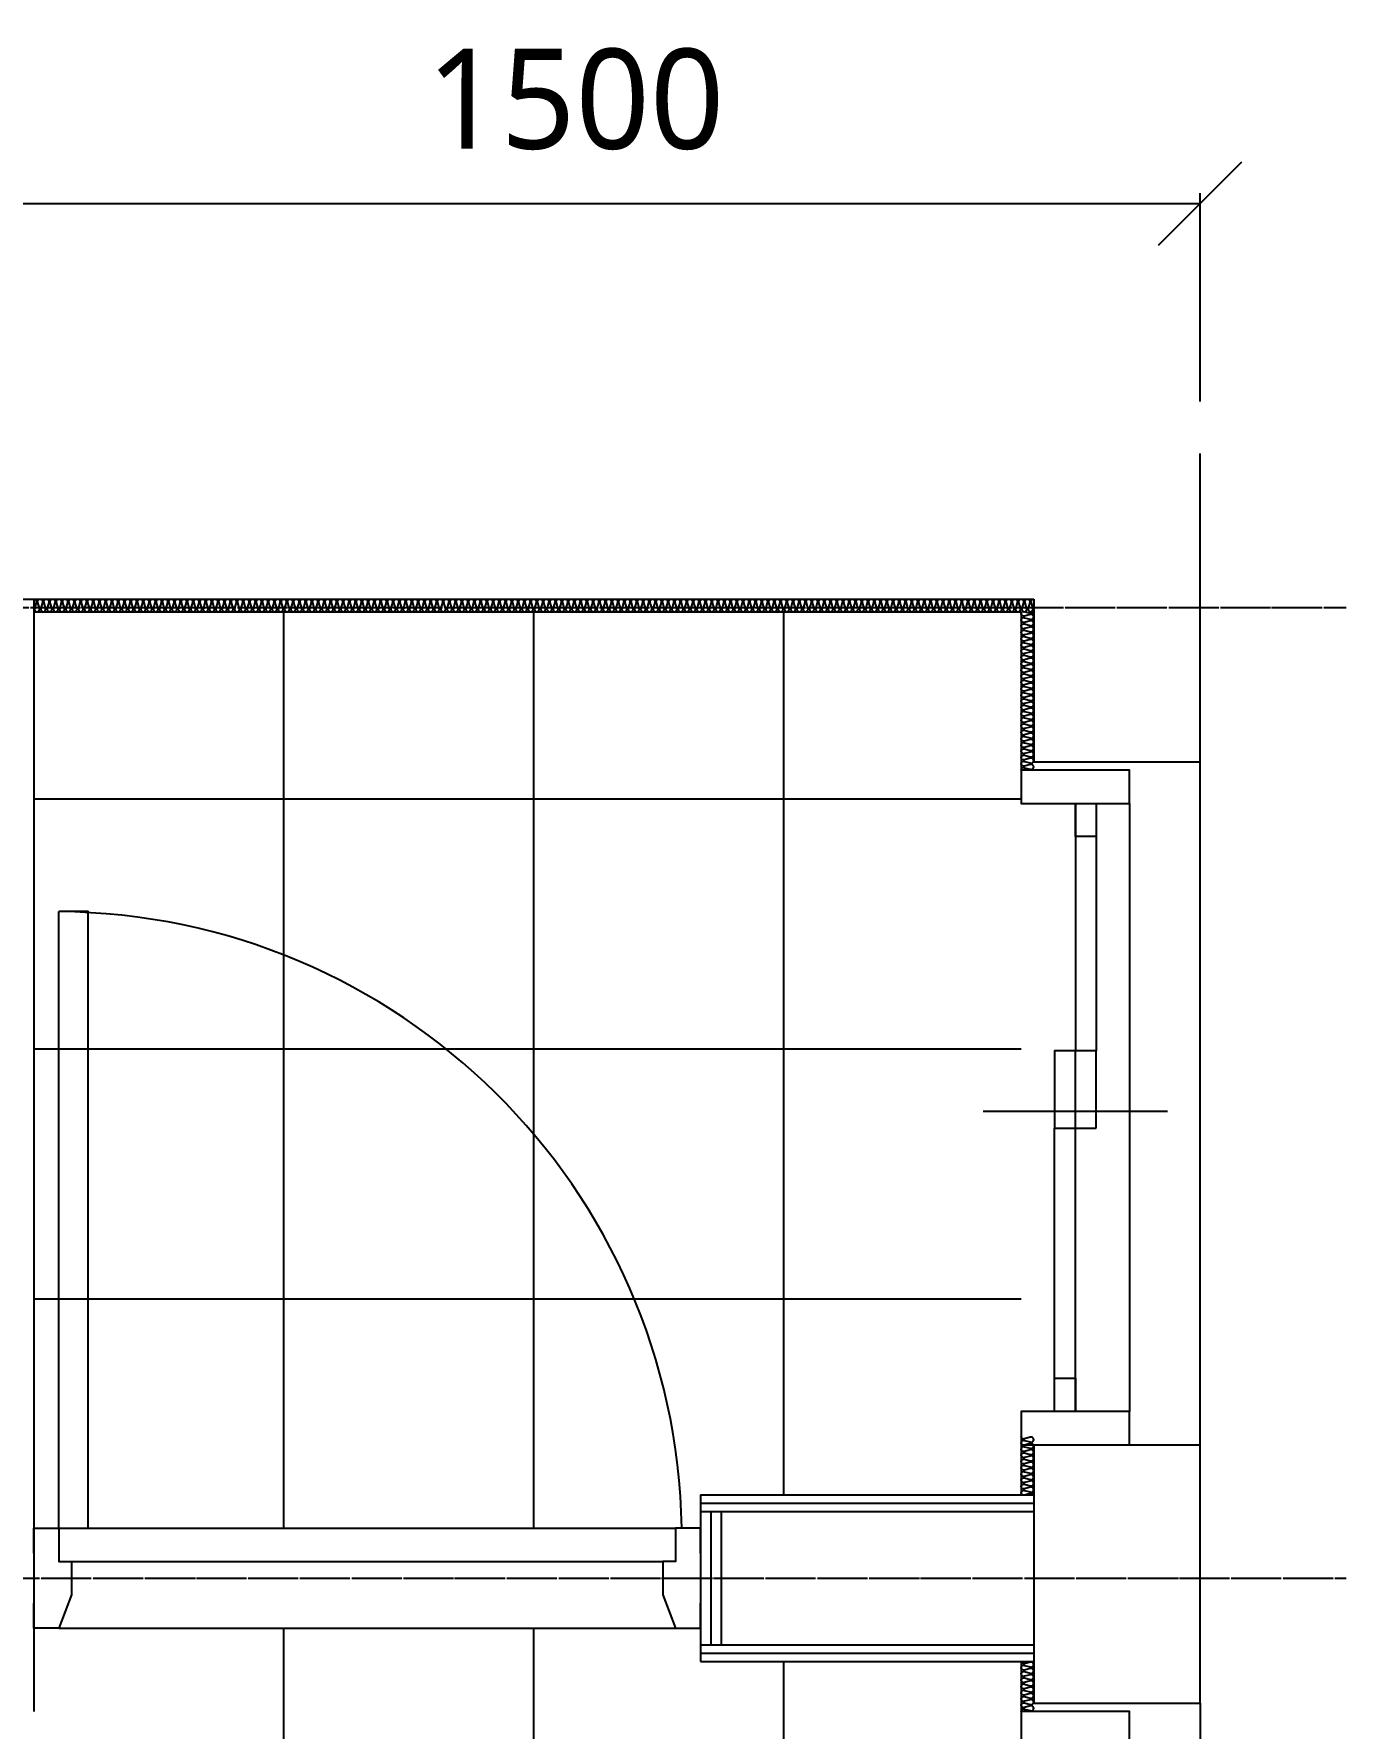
# Model space of a CAD drawing. Header units: millimetres. Extents: x -813 to 7727, y -580 to 5329.
# Drawn here: x 6152 to 7727, y 3295 to 5329 of the extents above; entities that cross this region are included whole.
import ezdxf

# ---------------------------------------------------------------- set-up
doc = ezdxf.new("R2010")
doc.units = ezdxf.units.MM
doc.linetypes.add('주동원본-1$0$CEN', pattern=[62, 60, -1, 0, -1])
for name, color, linetype in [('DIM', 1, 'Continuous'), ('주동원본-1$0$A_DOOR', 250, 'Continuous'), ('주동원본-1$0$A_DRY', 250, 'Continuous'), ('주동원본-1$0$A_ELE6', 6, 'Continuous'), ('주동원본-1$0$A_HAT_P', 179, 'Continuous'), ('주동원본-1$0$A_HRAL', 4, 'Continuous'), ('주동원본-1$0$A_INS', 8, 'Continuous'), ('주동원본-1$0$A_WIN', 4, 'Continuous'), ('주동원본-1$0$AS_CEN-1', 1, '주동원본-1$0$CEN'), ('주동원본-1$0$AS_CON', 170, 'Continuous')]:
    doc.layers.add(name, color=color, linetype=linetype)
doc.styles.add('치수문자01', font='malgun.ttf')
doc.dimstyles.new('치수문자', dxfattribs={"dimtxt": 120, "dimasz": 100, "dimexe": 12.5, "dimexo": 62.5, "dimgap": 62.5, "dimtad": 1, "dimtxsty": '치수문자01', "dimblk": 'OBLIQUE', "dimcen": 2.5, "dimclrt": 256, "dimadec": 0, "dimazin": 0, "dimtfac": 1, "dimtmove": 0, "dimatfit": 3, "dimfxl": 1, "dimlwd": -1, "dimlwe": -1, "dimarcsym": 1})

# ---------------------------------------------------------------- blocks, each defined once
blk = doc.blocks.new('주동원본-1$0$SD_800')
at = {"layer": '주동원본-1$0$A_DOOR', "linetype": 'Continuous'}
blk.add_line((30, 120), (30, 860), dxfattribs=at)
at = {"layer": '주동원본-1$0$A_DOOR', "color": 8}
for p, q in [((30, 120), (770, 120)), ((45, 80), (755, 80)), ((30, 0), (770, 0))]:
    blk.add_line(p, q, dxfattribs=at)
at = {"layer": '주동원본-1$0$A_DOOR', "linetype": 'Continuous'}
for points in [[(30, 120), (65, 120), (65, 860), (30, 860)], [(0, 90), (0, 120), (30, 120), (30, 80), (45, 80), (45, 40), (30, 0), (0, 0), (0, 30)], [(800, 90), (800, 120), (770, 120), (770, 80), (755, 80), (755, 40), (770, 0), (800, 0), (800, 30)]]:
    blk.add_lwpolyline(points, dxfattribs=at)
at = {"layer": '주동원본-1$0$A_DOOR', "color": 8}
blk.add_arc((24.5, 106.7), 753.3, 1.0384, 89.5816, dxfattribs=at)
blk = doc.blocks.new('_Oblique')
at = {"color": 0, "linetype": 'ByBlock', "lineweight": -2}
blk.add_line((-0.5, -0.5), (0.5, 0.5), dxfattribs=at)
blk = doc.blocks.new('*D13')
at = {"layer": 'Defpoints', "color": 0, "transparency": 16777216}
for p in [(7552, 5125), (6052, 4825), (7552, 4825)]:
    blk.add_point(p, dxfattribs=at)
at = {"layer": 'DIM', "color": 0, "transparency": 16777216}
for p, q in [((6052, 4887.5), (6052, 5137.5)), ((6052, 5125), (7552, 5125)), ((7552, 4887.5), (7552, 5137.5))]:
    blk.add_line(p, q, dxfattribs=at)
at = {"layer": 'DIM', "color": 0, "transparency": 16777216, "xscale": 100, "yscale": 100, "zscale": 100, "rotation": 180}
blk.add_blockref('_Oblique', (6052, 5125), dxfattribs=at)
at = {"layer": 'DIM', "color": 0, "transparency": 16777216, "xscale": 100, "yscale": 100, "zscale": 100}
blk.add_blockref('_Oblique', (7552, 5125), dxfattribs=at)
at = {"layer": 'DIM', "transparency": 16777216, "insert": (6802, 5249.8), "char_height": 120, "attachment_point": 5, "style": '치수문자01'}
blk.add_mtext('1500', dxfattribs=at)

msp = doc.modelspace()

# ---------------------------------------------------------------- linework, layer by layer
at = {"layer": '주동원본-1$0$A_DRY', "color": 7}
for p, q in [((6151.995, 4650.001), (6151.995, 3315.001)), ((6951.995, 3575.001), (7351.995, 3575.001)), ((6951.995, 3575.001), (6951.995, 3375.001)), ((6951.995, 3565.001), (7351.995, 3565.001)), ((6951.995, 3555.001), (7351.995, 3555.001)), ((6964.495, 3555.001), (6964.495, 3395.001)), ((6976.995, 3555.001), (6976.995, 3395.001)), ((6951.995, 3395.001), (7351.995, 3395.001)), ((6951.995, 3385.001), (7351.995, 3385.001)), ((6951.995, 3375.001), (7351.995, 3375.001))]:
    msp.add_line(p, q, dxfattribs=at)
at = {"layer": '주동원본-1$0$A_ELE6', "color": 7}
for p, q in [((7551.995, 4455.001), (7551.995, 4825.001)), ((7551.995, 3635.001), (7551.995, 4455.001)), ((7551.995, 3325.001), (7551.995, 1205.001))]:
    msp.add_line(p, q, dxfattribs=at)
at = {"layer": '주동원본-1$0$A_HAT_P', "color": 7, "linetype": 'Continuous', "ltscale": 0.5}
for p, q in [((6451.995, 3535.001), (6451.995, 4635.001)), ((6751.995, 3535.001), (6751.995, 4635.001)), ((7051.995, 3575.001), (7051.995, 4635.001)), ((7336.995, 4410.001), (6151.995, 4410.001)), ((7336.995, 4110.001), (6151.995, 4110.001)), ((7336.995, 3810.001), (6151.995, 3810.001)), ((6451.995, 1125.001), (6451.995, 3415.001)), ((6751.995, 1125.001), (6751.995, 3415.001)), ((7051.995, 1125.001), (7051.995, 3375.001))]:
    msp.add_line(p, q, dxfattribs=at)
at = {"layer": '주동원본-1$0$A_INS', "color": 7}
for p, q in [((6151.995, 4635.001), (7336.995, 4635.001)), ((7336.995, 4635.001), (7336.995, 4445.001)), ((7336.995, 3645.001), (7336.995, 3575.001)), ((7336.995, 3375.001), (7336.995, 3315.001))]:
    msp.add_line(p, q, dxfattribs=at)
at = {"layer": '주동원본-1$0$A_INS', "color": 7, "ltscale": 0.7}
for points in [[(6151.995, 4650.001, -0.52485566), (6154.8, 4645.936), (6152.94, 4639.066, 1.44919786), (6158.55, 4639.066), (6156.69, 4645.936, -0.52485566), (6159.495, 4650.001, -0.52485566), (6162.3, 4645.936), (6160.44, 4639.066, 1.44919786), (6166.05, 4639.066), (6164.19, 4645.936, -0.52485566), (6166.995, 4650.001, -0.52485566), (6169.8, 4645.936), (6167.94, 4639.066, 1.44919786), (6173.55, 4639.066), (6171.69, 4645.936, -0.52485566), (6174.495, 4650.001, -0.52485566), (6177.3, 4645.936), (6175.44, 4639.066, 1.44919786), (6181.05, 4639.066), (6179.19, 4645.936, -0.52485566), (6181.995, 4650.001, -0.52485566), (6184.8, 4645.936), (6182.94, 4639.066, 1.44919786), (6188.55, 4639.066), (6186.69, 4645.936, -0.52485566), (6189.495, 4650.001, -0.52485566), (6192.3, 4645.936), (6190.44, 4639.066, 1.44919786), (6196.05, 4639.066), (6194.19, 4645.936, -0.52485566), (6196.995, 4650.001, -0.52485566), (6199.8, 4645.936), (6197.94, 4639.066, 1.44919786), (6203.55, 4639.066), (6201.69, 4645.936, -0.52485566), (6204.495, 4650.001, -0.52485566), (6207.3, 4645.936), (6205.44, 4639.066, 1.44919786), (6211.05, 4639.066), (6209.19, 4645.936, -0.52485566), (6211.995, 4650.001, -0.52485566), (6214.8, 4645.936), (6212.94, 4639.066, 1.44919786), (6218.55, 4639.066), (6216.69, 4645.936, -0.52485566), (6219.495, 4650.001, -0.52485566), (6222.3, 4645.936), (6220.44, 4639.066, 1.44919786), (6226.05, 4639.066), (6224.19, 4645.936, -0.52485566), (6226.995, 4650.001, -0.52485566), (6229.8, 4645.936), (6227.94, 4639.066, 1.44919786), (6233.55, 4639.066), (6231.69, 4645.936, -0.52485566), (6234.495, 4650.001, -0.52485566), (6237.3, 4645.936), (6235.44, 4639.066, 1.44919786), (6241.05, 4639.066), (6239.19, 4645.936, -0.52485566), (6241.995, 4650.001, -0.52485566), (6244.8, 4645.936), (6242.94, 4639.066, 1.44919786), (6248.55, 4639.066), (6246.69, 4645.936, -0.52485566), (6249.495, 4650.001, -0.52485566), (6252.3, 4645.936), (6250.44, 4639.066, 1.44919786), (6256.05, 4639.066), (6254.19, 4645.936, -0.52485566), (6256.995, 4650.001, -0.52485566), (6259.8, 4645.936), (6257.94, 4639.066, 1.44919786), (6263.55, 4639.066), (6261.69, 4645.936, -0.52485566), (6264.495, 4650.001, -0.52485566), (6267.3, 4645.936), (6265.44, 4639.066, 1.44919786), (6271.05, 4639.066), (6269.19, 4645.936, -0.52485566), (6271.995, 4650.001, -0.52485566), (6274.8, 4645.936), (6272.94, 4639.066, 1.44919786), (6278.55, 4639.066), (6276.69, 4645.936, -0.52485566), (6279.495, 4650.001, -0.52485566), (6282.3, 4645.936), (6280.44, 4639.066, 1.44919786), (6286.05, 4639.066), (6284.19, 4645.936, -0.52485566), (6286.995, 4650.001, -0.52485566), (6289.8, 4645.936), (6287.94, 4639.066, 1.44919786), (6293.55, 4639.066), (6291.69, 4645.936, -0.52485566), (6294.495, 4650.001, -0.52485566), (6297.3, 4645.936), (6295.44, 4639.066, 1.44919786), (6301.05, 4639.066), (6299.19, 4645.936, -0.52485566), (6301.995, 4650.001, -0.52485566), (6304.8, 4645.936), (6302.94, 4639.066, 1.44919786), (6308.55, 4639.066), (6306.69, 4645.936, -0.52485566), (6309.495, 4650.001, -0.52485566), (6312.3, 4645.936), (6310.44, 4639.066, 1.44919786), (6316.05, 4639.066), (6314.19, 4645.936, -0.52485566), (6316.995, 4650.001, -0.52485566), (6319.8, 4645.936), (6317.94, 4639.066, 1.44919786), (6323.55, 4639.066), (6321.69, 4645.936, -0.52485566), (6324.495, 4650.001, -0.52485566), (6327.3, 4645.936), (6325.44, 4639.066, 1.44919786), (6331.05, 4639.066), (6329.19, 4645.936, -0.52485566), (6331.995, 4650.001, -0.52485566), (6334.8, 4645.936), (6332.94, 4639.066, 1.44919786), (6338.55, 4639.066), (6336.69, 4645.936, -0.52485566), (6339.495, 4650.001, -0.52485566), (6342.3, 4645.936), (6340.44, 4639.066, 1.44919786), (6346.05, 4639.066), (6344.19, 4645.936, -0.52485566), (6346.995, 4650.001, -0.52485566), (6349.8, 4645.936), (6347.94, 4639.066, 1.44919786), (6353.55, 4639.066), (6351.69, 4645.936, -0.52485566), (6354.495, 4650.001, -0.52485566), (6357.3, 4645.936), (6355.44, 4639.066, 1.44919786), (6361.05, 4639.066), (6359.19, 4645.936, -0.52485566), (6361.995, 4650.001, -0.52485566), (6364.8, 4645.936), (6362.94, 4639.066, 1.44919786), (6368.55, 4639.066), (6366.69, 4645.936, -0.52485566), (6369.495, 4650.001, -0.52485566), (6372.3, 4645.936), (6370.44, 4639.066, 1.44919786), (6376.05, 4639.066), (6374.19, 4645.936, -0.52485566), (6376.995, 4650.001, -0.52485566), (6379.8, 4645.936), (6377.94, 4639.066, 1.44919786), (6383.55, 4639.066), (6381.69, 4645.936, -0.52485566), (6384.495, 4650.001, -0.52485566), (6387.3, 4645.936), (6385.44, 4639.066, 1.44919786), (6391.05, 4639.066), (6389.19, 4645.936, -0.52485566), (6391.995, 4650.001, -0.52485566), (6394.8, 4645.936), (6392.94, 4639.066, 1.44919786), (6398.55, 4639.066), (6396.69, 4645.936, -0.52485566), (6399.495, 4650.001, -0.52485566), (6402.3, 4645.936), (6400.44, 4639.066, 1.44919786), (6406.05, 4639.066), (6404.19, 4645.936, -0.52485566), (6406.995, 4650.001, -0.52485566), (6409.8, 4645.936), (6407.94, 4639.066, 1.44919786), (6413.55, 4639.066), (6411.69, 4645.936, -0.52485566), (6414.495, 4650.001, -0.52485566), (6417.3, 4645.936), (6415.44, 4639.066, 1.44919786), (6421.05, 4639.066), (6419.19, 4645.936, -0.52485566), (6421.995, 4650.001, -0.52485566), (6424.8, 4645.936), (6422.94, 4639.066, 1.44919786), (6428.55, 4639.066), (6426.69, 4645.936, -0.52485566), (6429.495, 4650.001, -0.52485566), (6432.3, 4645.936), (6430.44, 4639.066, 1.44919786), (6436.05, 4639.066), (6434.19, 4645.936, -0.52485566), (6436.995, 4650.001, -0.52485566), (6439.8, 4645.936), (6437.94, 4639.066, 1.44919786), (6443.55, 4639.066), (6441.69, 4645.936, -0.52485566), (6444.495, 4650.001, -0.52485566), (6447.3, 4645.936), (6445.44, 4639.066, 1.44919786), (6451.05, 4639.066), (6449.19, 4645.936, -0.52485566), (6451.995, 4650.001, -0.52485566), (6454.8, 4645.936), (6452.94, 4639.066, 1.44919786), (6458.55, 4639.066), (6456.69, 4645.936, -0.52485566), (6459.495, 4650.001, -0.52485566), (6462.3, 4645.936), (6460.44, 4639.066, 1.44919786), (6466.05, 4639.066), (6464.19, 4645.936, -0.52485566), (6466.995, 4650.001, -0.52485566), (6469.8, 4645.936), (6467.94, 4639.066, 1.44919786), (6473.55, 4639.066), (6471.69, 4645.936, -0.52485566), (6474.495, 4650.001, -0.52485566), (6477.3, 4645.936), (6475.44, 4639.066, 1.44919786), (6481.05, 4639.066), (6479.19, 4645.936, -0.52485566), (6481.995, 4650.001, -0.52485566), (6484.8, 4645.936), (6482.94, 4639.066, 1.44919786), (6488.55, 4639.066), (6486.69, 4645.936, -0.52485566), (6489.495, 4650.001, -0.52485566), (6492.3, 4645.936), (6490.44, 4639.066, 1.44919786), (6496.05, 4639.066), (6494.19, 4645.936, -0.52485566), (6496.995, 4650.001, -0.52485566), (6499.8, 4645.936), (6497.94, 4639.066, 1.44919786), (6503.55, 4639.066), (6501.69, 4645.936, -0.52485566), (6504.495, 4650.001, -0.52485566), (6507.3, 4645.936), (6505.44, 4639.066, 1.44919786), (6511.05, 4639.066), (6509.19, 4645.936, -0.52485566), (6511.995, 4650.001, -0.52485566), (6514.8, 4645.936), (6512.94, 4639.066, 1.44919786), (6518.55, 4639.066), (6516.69, 4645.936, -0.52485566), (6519.495, 4650.001, -0.52485566), (6522.3, 4645.936), (6520.44, 4639.066, 1.44919786), (6526.05, 4639.066), (6524.19, 4645.936, -0.52485566), (6526.995, 4650.001, -0.52485566), (6529.8, 4645.936), (6527.94, 4639.066, 1.44919786), (6533.55, 4639.066), (6531.69, 4645.936, -0.52485566), (6534.495, 4650.001, -0.52485566), (6537.3, 4645.936), (6535.44, 4639.066, 1.44919786), (6541.05, 4639.066), (6539.19, 4645.936, -0.52485566), (6541.995, 4650.001, -0.52485566), (6544.8, 4645.936), (6542.94, 4639.066, 1.44919786), (6548.55, 4639.066), (6546.69, 4645.936, -0.52485566), (6549.495, 4650.001, -0.52485566), (6552.3, 4645.936), (6550.44, 4639.066, 1.44919786), (6556.05, 4639.066), (6554.19, 4645.936, -0.52485566), (6556.995, 4650.001, -0.52485566), (6559.8, 4645.936), (6557.94, 4639.066, 1.44919786), (6563.55, 4639.066), (6561.69, 4645.936, -0.52485566), (6564.495, 4650.001, -0.52485566), (6567.3, 4645.936), (6565.44, 4639.066, 1.44919786), (6571.05, 4639.066), (6569.19, 4645.936, -0.52485566), (6571.995, 4650.001, -0.52485566), (6574.8, 4645.936), (6572.94, 4639.066, 1.44919786), (6578.55, 4639.066), (6576.69, 4645.936, -0.52485566), (6579.495, 4650.001, -0.52485566), (6582.3, 4645.936), (6580.44, 4639.066, 1.44919786), (6586.05, 4639.066), (6584.19, 4645.936, -0.52485566), (6586.995, 4650.001, -0.52485566), (6589.8, 4645.936), (6587.94, 4639.066, 1.44919786), (6593.55, 4639.066), (6591.69, 4645.936, -0.52485566), (6594.495, 4650.001, -0.52485566), (6597.3, 4645.936), (6595.44, 4639.066, 1.44919786), (6601.05, 4639.066), (6599.19, 4645.936, -0.52485566), (6601.995, 4650.001, -0.52485566), (6604.8, 4645.936), (6602.94, 4639.066, 1.44919786), (6608.55, 4639.066), (6606.69, 4645.936, -0.52485566), (6609.495, 4650.001, -0.52485566), (6612.3, 4645.936), (6610.44, 4639.066, 1.44919786), (6616.05, 4639.066), (6614.19, 4645.936, -0.52485566), (6616.995, 4650.001, -0.52485566), (6619.8, 4645.936), (6617.94, 4639.066, 1.44919786), (6623.55, 4639.066), (6621.69, 4645.936, -0.52485566), (6624.495, 4650.001, -0.52485566), (6627.3, 4645.936), (6625.44, 4639.066, 1.44919786), (6631.05, 4639.066), (6629.19, 4645.936, -0.52485566), (6631.995, 4650.001, -0.52485566), (6634.8, 4645.936), (6632.94, 4639.066, 1.44919786), (6638.55, 4639.066), (6636.69, 4645.936, -0.52485566), (6639.495, 4650.001, -0.52485566), (6642.3, 4645.936), (6640.44, 4639.066, 1.44919786), (6646.05, 4639.066), (6644.19, 4645.936, -0.52485566), (6646.995, 4650.001, -0.52485566), (6649.8, 4645.936), (6647.94, 4639.066, 1.44919786), (6653.55, 4639.066), (6651.69, 4645.936, -0.52485566), (6654.495, 4650.001, -0.52485566), (6657.3, 4645.936), (6655.44, 4639.066, 1.44919786), (6661.05, 4639.066), (6659.19, 4645.936, -0.52485566), (6661.995, 4650.001, -0.52485566), (6664.8, 4645.936), (6662.94, 4639.066, 1.44919786), (6668.55, 4639.066), (6666.69, 4645.936, -0.52485566), (6669.495, 4650.001, -0.52485566), (6672.3, 4645.936), (6670.44, 4639.066, 1.44919786), (6676.05, 4639.066), (6674.19, 4645.936, -0.52485566), (6676.995, 4650.001, -0.52485566), (6679.8, 4645.936), (6677.94, 4639.066, 1.44919786), (6683.55, 4639.066), (6681.69, 4645.936, -0.52485566), (6684.495, 4650.001, -0.52485566), (6687.3, 4645.936), (6685.44, 4639.066, 1.44919786), (6691.05, 4639.066), (6689.19, 4645.936, -0.52485566), (6691.995, 4650.001, -0.52485566), (6694.8, 4645.936), (6692.94, 4639.066, 1.44919786), (6698.55, 4639.066), (6696.69, 4645.936, -0.52485566), (6699.495, 4650.001, -0.52485566), (6702.3, 4645.936), (6700.44, 4639.066, 1.44919786), (6706.05, 4639.066), (6704.19, 4645.936, -0.52485566), (6706.995, 4650.001, -0.52485566), (6709.8, 4645.936), (6707.94, 4639.066, 1.44919786), (6713.55, 4639.066), (6711.69, 4645.936, -0.52485566), (6714.495, 4650.001, -0.52485566), (6717.3, 4645.936), (6715.44, 4639.066, 1.44919786), (6721.05, 4639.066), (6719.19, 4645.936, -0.52485566), (6721.995, 4650.001, -0.52485566), (6724.8, 4645.936), (6722.94, 4639.066, 1.44919786), (6728.55, 4639.066), (6726.69, 4645.936, -0.52485566), (6729.495, 4650.001, -0.52485566), (6732.3, 4645.936), (6730.44, 4639.066, 1.44919786), (6736.05, 4639.066), (6734.19, 4645.936, -0.52485566), (6736.995, 4650.001, -0.52485566), (6739.8, 4645.936), (6737.94, 4639.066, 1.44919786), (6743.55, 4639.066), (6741.69, 4645.936, -0.52485566), (6744.495, 4650.001, -0.52485566), (6747.3, 4645.936), (6745.44, 4639.066, 1.44919786), (6751.05, 4639.066), (6749.19, 4645.936, -0.52485566), (6751.995, 4650.001, -0.52485566), (6754.8, 4645.936), (6752.94, 4639.066, 1.44919786), (6758.55, 4639.066), (6756.69, 4645.936, -0.52485566), (6759.495, 4650.001, -0.52485566), (6762.3, 4645.936), (6760.44, 4639.066, 1.44919786), (6766.05, 4639.066), (6764.19, 4645.936, -0.52485566), (6766.995, 4650.001, -0.52485566), (6769.8, 4645.936), (6767.94, 4639.066, 1.44919786), (6773.55, 4639.066), (6771.69, 4645.936, -0.52485566), (6774.495, 4650.001, -0.52485566), (6777.3, 4645.936), (6775.44, 4639.066, 1.44919786), (6781.05, 4639.066), (6779.19, 4645.936, -0.52485566), (6781.995, 4650.001, -0.52485566), (6784.8, 4645.936), (6782.94, 4639.066, 1.44919786), (6788.55, 4639.066), (6786.69, 4645.936, -0.52485566), (6789.495, 4650.001, -0.52485566), (6792.3, 4645.936), (6790.44, 4639.066, 1.44919786), (6796.05, 4639.066), (6794.19, 4645.936, -0.52485566), (6796.995, 4650.001, -0.52485566), (6799.8, 4645.936), (6797.94, 4639.066, 1.44919786), (6803.55, 4639.066), (6801.69, 4645.936, -0.52485566), (6804.495, 4650.001, -0.52485566), (6807.3, 4645.936), (6805.44, 4639.066, 1.44919786), (6811.05, 4639.066), (6809.19, 4645.936, -0.52485566), (6811.995, 4650.001, -0.52485566), (6814.8, 4645.936), (6812.94, 4639.066, 1.44919786), (6818.55, 4639.066), (6816.69, 4645.936, -0.52485566), (6819.495, 4650.001, -0.52485566), (6822.3, 4645.936), (6820.44, 4639.066, 1.44919786), (6826.05, 4639.066), (6824.19, 4645.936, -0.52485566), (6826.995, 4650.001, -0.52485566), (6829.8, 4645.936), (6827.94, 4639.066, 1.44919786), (6833.55, 4639.066), (6831.69, 4645.936, -0.52485566), (6834.495, 4650.001, -0.52485566), (6837.3, 4645.936), (6835.44, 4639.066, 1.44919786), (6841.05, 4639.066), (6839.19, 4645.936, -0.52485566), (6841.995, 4650.001, -0.52485566), (6844.8, 4645.936), (6842.94, 4639.066, 1.44919786), (6848.55, 4639.066), (6846.69, 4645.936, -0.52485566), (6849.495, 4650.001, -0.52485566), (6852.3, 4645.936), (6850.44, 4639.066, 1.44919786), (6856.05, 4639.066), (6854.19, 4645.936, -0.52485566), (6856.995, 4650.001, -0.52485566), (6859.8, 4645.936), (6857.94, 4639.066, 1.44919786), (6863.55, 4639.066), (6861.69, 4645.936, -0.52485566), (6864.495, 4650.001, -0.52485566), (6867.3, 4645.936), (6865.44, 4639.066, 1.44919786), (6871.05, 4639.066), (6869.19, 4645.936, -0.52485566), (6871.995, 4650.001, -0.52485566), (6874.8, 4645.936), (6872.94, 4639.066, 1.44919786), (6878.55, 4639.066), (6876.69, 4645.936, -0.52485566), (6879.495, 4650.001, -0.52485566), (6882.3, 4645.936), (6880.44, 4639.066, 1.44919786), (6886.05, 4639.066), (6884.19, 4645.936, -0.52485566), (6886.995, 4650.001, -0.52485566), (6889.8, 4645.936), (6887.94, 4639.066, 1.44919786), (6893.55, 4639.066), (6891.69, 4645.936, -0.52485566), (6894.495, 4650.001, -0.52485566), (6897.3, 4645.936), (6895.44, 4639.066, 1.44919786), (6901.05, 4639.066), (6899.19, 4645.936, -0.52485566), (6901.995, 4650.001, -0.52485566), (6904.8, 4645.936), (6902.94, 4639.066, 1.44919786), (6908.55, 4639.066), (6906.69, 4645.936, -0.52485566), (6909.495, 4650.001, -0.52485566), (6912.3, 4645.936), (6910.44, 4639.066, 1.44919786), (6916.05, 4639.066), (6914.19, 4645.936, -0.52485566), (6916.995, 4650.001, -0.52485566), (6919.8, 4645.936), (6917.94, 4639.066, 1.44919786), (6923.55, 4639.066), (6921.69, 4645.936, -0.52485566), (6924.495, 4650.001, -0.52485566), (6927.3, 4645.936), (6925.44, 4639.066, 1.44919786), (6931.05, 4639.066), (6929.19, 4645.936, -0.52485566), (6931.995, 4650.001, -0.52485566), (6934.8, 4645.936), (6932.94, 4639.066, 1.44919786), (6938.55, 4639.066), (6936.69, 4645.936, -0.52485566), (6939.495, 4650.001, -0.52485566), (6942.3, 4645.936), (6940.44, 4639.066, 1.44919786), (6946.05, 4639.066), (6944.19, 4645.936, -0.52485566), (6946.995, 4650.001, -0.52485566), (6949.8, 4645.936), (6947.94, 4639.066, 1.44919786), (6953.55, 4639.066), (6951.69, 4645.936, -0.52485566), (6954.495, 4650.001, -0.52485566), (6957.3, 4645.936), (6955.44, 4639.066, 1.44919786), (6961.05, 4639.066), (6959.19, 4645.936, -0.52485566), (6961.995, 4650.001, -0.52485566), (6964.8, 4645.936), (6962.94, 4639.066, 1.44919786), (6968.55, 4639.066), (6966.69, 4645.936, -0.52485566), (6969.495, 4650.001, -0.52485566), (6972.3, 4645.936), (6970.44, 4639.066, 1.44919786), (6976.05, 4639.066), (6974.19, 4645.936, -0.52485566), (6976.995, 4650.001, -0.52485566), (6979.8, 4645.936), (6977.94, 4639.066, 1.44919786), (6983.55, 4639.066), (6981.69, 4645.936, -0.52485566), (6984.495, 4650.001, -0.52485566), (6987.3, 4645.936), (6985.44, 4639.066, 1.44919786), (6991.05, 4639.066), (6989.19, 4645.936, -0.52485566), (6991.995, 4650.001, -0.52485566), (6994.8, 4645.936), (6992.94, 4639.066, 1.44919786), (6998.55, 4639.066), (6996.69, 4645.936, -0.52485566), (6999.495, 4650.001, -0.52485566), (7002.3, 4645.936), (7000.44, 4639.066, 1.44919786), (7006.05, 4639.066), (7004.19, 4645.936, -0.52485566), (7006.995, 4650.001, -0.52485566), (7009.8, 4645.936), (7007.94, 4639.066, 1.44919786), (7013.55, 4639.066), (7011.69, 4645.936, -0.52485566), (7014.495, 4650.001, -0.52485566), (7017.3, 4645.936), (7015.44, 4639.066, 1.44919786), (7021.05, 4639.066), (7019.19, 4645.936, -0.52485566), (7021.995, 4650.001, -0.52485566), (7024.8, 4645.936), (7022.94, 4639.066, 1.44919786), (7028.55, 4639.066), (7026.69, 4645.936, -0.52485566), (7029.495, 4650.001, -0.52485566), (7032.3, 4645.936), (7030.44, 4639.066, 1.44919786), (7036.05, 4639.066), (7034.19, 4645.936, -0.52485566), (7036.995, 4650.001, -0.52485566), (7039.8, 4645.936), (7037.94, 4639.066, 1.44919786), (7043.55, 4639.066), (7041.69, 4645.936, -0.52485566), (7044.495, 4650.001, -0.52485566), (7047.3, 4645.936), (7045.44, 4639.066, 1.44919786), (7051.05, 4639.066), (7049.19, 4645.936, -0.52485566), (7051.995, 4650.001, -0.52485566), (7054.8, 4645.936), (7052.94, 4639.066, 1.44919786), (7058.55, 4639.066), (7056.69, 4645.936, -0.52485566), (7059.495, 4650.001, -0.52485566), (7062.3, 4645.936), (7060.44, 4639.066, 1.44919786), (7066.05, 4639.066), (7064.19, 4645.936, -0.52485566), (7066.995, 4650.001, -0.52485566), (7069.8, 4645.936), (7067.94, 4639.066, 1.44919786), (7073.55, 4639.066), (7071.69, 4645.936, -0.52485566), (7074.495, 4650.001, -0.52485566), (7077.3, 4645.936), (7075.44, 4639.066, 1.44919786), (7081.05, 4639.066), (7079.19, 4645.936, -0.52485566), (7081.995, 4650.001, -0.52485566), (7084.8, 4645.936), (7082.94, 4639.066, 1.44919786), (7088.55, 4639.066), (7086.69, 4645.936, -0.52485566), (7089.495, 4650.001, -0.52485566), (7092.3, 4645.936), (7090.44, 4639.066, 1.44919786), (7096.05, 4639.066), (7094.19, 4645.936, -0.52485566), (7096.995, 4650.001, -0.52485566), (7099.8, 4645.936), (7097.94, 4639.066, 1.44919786), (7103.55, 4639.066), (7101.69, 4645.936, -0.52485566), (7104.495, 4650.001, -0.52485566), (7107.3, 4645.936), (7105.44, 4639.066, 1.44919786), (7111.05, 4639.066), (7109.19, 4645.936, -0.52485566), (7111.995, 4650.001, -0.52485566), (7114.8, 4645.936), (7112.94, 4639.066, 1.44919786), (7118.55, 4639.066), (7116.69, 4645.936, -0.52485566), (7119.495, 4650.001, -0.52485566), (7122.3, 4645.936), (7120.44, 4639.066, 1.44919786), (7126.05, 4639.066), (7124.19, 4645.936, -0.52485566), (7126.995, 4650.001, -0.52485566), (7129.8, 4645.936), (7127.94, 4639.066, 1.44919786), (7133.55, 4639.066), (7131.69, 4645.936, -0.52485566), (7134.495, 4650.001, -0.52485566), (7137.3, 4645.936), (7135.44, 4639.066, 1.44919786), (7141.05, 4639.066), (7139.19, 4645.936, -0.52485566), (7141.995, 4650.001, -0.52485566), (7144.8, 4645.936), (7142.94, 4639.066, 1.44919786), (7148.55, 4639.066), (7146.69, 4645.936, -0.52485566), (7149.495, 4650.001, -0.52485566), (7152.3, 4645.936), (7150.44, 4639.066, 1.44919786), (7156.05, 4639.066), (7154.19, 4645.936, -0.52485566), (7156.995, 4650.001, -0.52485566), (7159.8, 4645.936), (7157.94, 4639.066, 1.44919786), (7163.55, 4639.066), (7161.69, 4645.936, -0.52485566), (7164.495, 4650.001, -0.52485566), (7167.3, 4645.936), (7165.44, 4639.066, 1.44919786), (7171.05, 4639.066), (7169.19, 4645.936, -0.52485566), (7171.995, 4650.001, -0.52485566), (7174.8, 4645.936), (7172.94, 4639.066, 1.44919786), (7178.55, 4639.066), (7176.69, 4645.936, -0.52485566), (7179.495, 4650.001, -0.52485566), (7182.3, 4645.936), (7180.44, 4639.066, 1.44919786), (7186.05, 4639.066), (7184.19, 4645.936, -0.52485566), (7186.995, 4650.001, -0.52485566), (7189.8, 4645.936), (7187.94, 4639.066, 1.44919786), (7193.55, 4639.066), (7191.69, 4645.936, -0.52485566), (7194.495, 4650.001, -0.52485566), (7197.3, 4645.936), (7195.44, 4639.066, 1.44919786), (7201.05, 4639.066), (7199.19, 4645.936, -0.52485566), (7201.995, 4650.001, -0.52485566), (7204.8, 4645.936), (7202.94, 4639.066, 1.44919786), (7208.55, 4639.066), (7206.69, 4645.936, -0.52485566), (7209.495, 4650.001, -0.52485566), (7212.3, 4645.936), (7210.44, 4639.066, 1.44919786), (7216.05, 4639.066), (7214.19, 4645.936, -0.52485566), (7216.995, 4650.001, -0.52485566), (7219.8, 4645.936), (7217.94, 4639.066, 1.44919786), (7223.55, 4639.066), (7221.69, 4645.936, -0.52485566), (7224.495, 4650.001, -0.52485566), (7227.3, 4645.936), (7225.44, 4639.066, 1.44919786), (7231.05, 4639.066), (7229.19, 4645.936, -0.52485566), (7231.995, 4650.001, -0.52485566), (7234.8, 4645.936), (7232.94, 4639.066, 1.44919786), (7238.55, 4639.066), (7236.69, 4645.936, -0.52485566), (7239.495, 4650.001, -0.52485566), (7242.3, 4645.936), (7240.44, 4639.066, 1.44919786), (7246.05, 4639.066), (7244.19, 4645.936, -0.52485566), (7246.995, 4650.001, -0.52485566), (7249.8, 4645.936), (7247.94, 4639.066, 1.44919786), (7253.55, 4639.066), (7251.69, 4645.936, -0.52485566), (7254.495, 4650.001, -0.52485566), (7257.3, 4645.936), (7255.44, 4639.066, 1.44919786), (7261.05, 4639.066), (7259.19, 4645.936, -0.52485566), (7261.995, 4650.001, -0.52485566), (7264.8, 4645.936), (7262.94, 4639.066, 1.44919786), (7268.55, 4639.066), (7266.69, 4645.936, -0.52485566), (7269.495, 4650.001, -0.52485566), (7272.3, 4645.936), (7270.44, 4639.066, 1.44919786), (7276.05, 4639.066), (7274.19, 4645.936, -0.52485566), (7276.995, 4650.001, -0.52485566), (7279.8, 4645.936), (7277.94, 4639.066, 1.44919786), (7283.55, 4639.066), (7281.69, 4645.936, -0.52485566), (7284.495, 4650.001, -0.52485566), (7287.3, 4645.936), (7285.44, 4639.066, 1.44919786), (7291.05, 4639.066), (7289.19, 4645.936, -0.52485566), (7291.995, 4650.001, -0.52485566), (7294.8, 4645.936), (7292.94, 4639.066, 1.44919786), (7298.55, 4639.066), (7296.69, 4645.936, -0.52485566), (7299.495, 4650.001, -0.52485566), (7302.3, 4645.936), (7300.44, 4639.066, 1.44919786), (7306.05, 4639.066), (7304.19, 4645.936, -0.52485566), (7306.995, 4650.001, -0.52485566), (7309.8, 4645.936), (7307.94, 4639.066, 1.44919786), (7313.55, 4639.066), (7311.69, 4645.936, -0.52485566), (7314.495, 4650.001, -0.52485566), (7317.3, 4645.936), (7315.44, 4639.066, 1.44919786), (7321.05, 4639.066), (7319.19, 4645.936, -0.52485566), (7321.995, 4650.001, -0.52485566), (7324.8, 4645.936), (7322.94, 4639.066, 1.44919786), (7328.55, 4639.066), (7326.69, 4645.936, -0.52485566), (7329.495, 4650.001, -0.52485566), (7332.3, 4645.936), (7330.44, 4639.066, 1.44919786), (7336.05, 4639.066), (7334.19, 4645.936, -0.52485566), (7336.995, 4650.001, -0.52485566), (7339.8, 4645.936), (7337.94, 4639.066, 1.44919786), (7343.55, 4639.066), (7341.69, 4645.936, -0.52485566), (7344.495, 4650.001, -0.52485566), (7347.3, 4645.936), (7345.44, 4639.066, 1.44919786), (7351.05, 4639.066), (7349.19, 4645.936, -0.52485566), (7351.995, 4650.001)], [(7336.995, 4445.001, -0.52485566), (7341.06, 4447.806), (7347.93, 4445.946, 1.44919786), (7347.93, 4451.556), (7341.06, 4449.696, -0.52485566), (7336.995, 4452.501, -0.52485566), (7341.06, 4455.306), (7347.93, 4453.446, 1.44919786), (7347.93, 4459.056), (7341.06, 4457.196, -0.52485566), (7336.995, 4460.001, -0.52485566), (7341.06, 4462.806), (7347.93, 4460.946, 1.44919786), (7347.93, 4466.556), (7341.06, 4464.696, -0.52485566), (7336.995, 4467.501, -0.52485566), (7341.06, 4470.306), (7347.93, 4468.446, 1.44919786), (7347.93, 4474.056), (7341.06, 4472.196, -0.52485566), (7336.995, 4475.001, -0.52485566), (7341.06, 4477.806), (7347.93, 4475.946, 1.44919786), (7347.93, 4481.556), (7341.06, 4479.696, -0.52485566), (7336.995, 4482.501, -0.52485566), (7341.06, 4485.306), (7347.93, 4483.446, 1.44919786), (7347.93, 4489.056), (7341.06, 4487.196, -0.52485566), (7336.995, 4490.001, -0.52485566), (7341.06, 4492.806), (7347.93, 4490.946, 1.44919786), (7347.93, 4496.556), (7341.06, 4494.696, -0.52485566), (7336.995, 4497.501, -0.52485566), (7341.06, 4500.306), (7347.93, 4498.446, 1.44919786), (7347.93, 4504.056), (7341.06, 4502.196, -0.52485566), (7336.995, 4505.001, -0.52485566), (7341.06, 4507.806), (7347.93, 4505.946, 1.44919786), (7347.93, 4511.556), (7341.06, 4509.696, -0.52485566), (7336.995, 4512.501, -0.52485566), (7341.06, 4515.306), (7347.93, 4513.446, 1.44919786), (7347.93, 4519.056), (7341.06, 4517.196, -0.52485566), (7336.995, 4520.001, -0.52485566), (7341.06, 4522.806), (7347.93, 4520.946, 1.44919786), (7347.93, 4526.556), (7341.06, 4524.696, -0.52485566), (7336.995, 4527.501, -0.52485566), (7341.06, 4530.306), (7347.93, 4528.446, 1.44919786), (7347.93, 4534.056), (7341.06, 4532.196, -0.52485566), (7336.995, 4535.001, -0.52485566), (7341.06, 4537.806), (7347.93, 4535.946, 1.44919786), (7347.93, 4541.556), (7341.06, 4539.696, -0.52485566), (7336.995, 4542.501, -0.52485566), (7341.06, 4545.306), (7347.93, 4543.446, 1.44919786), (7347.93, 4549.056), (7341.06, 4547.196, -0.52485566), (7336.995, 4550.001, -0.52485566), (7341.06, 4552.806), (7347.93, 4550.946, 1.44919786), (7347.93, 4556.556), (7341.06, 4554.696, -0.52485566), (7336.995, 4557.501, -0.52485566), (7341.06, 4560.306), (7347.93, 4558.446, 1.44919786), (7347.93, 4564.056), (7341.06, 4562.196, -0.52485566), (7336.995, 4565.001, -0.52485566), (7341.06, 4567.806), (7347.93, 4565.946, 1.44919786), (7347.93, 4571.556), (7341.06, 4569.696, -0.52485566), (7336.995, 4572.501, -0.52485566), (7341.06, 4575.306), (7347.93, 4573.446, 1.44919786), (7347.93, 4579.056), (7341.06, 4577.196, -0.52485566), (7336.995, 4580.001, -0.52485566), (7341.06, 4582.806), (7347.93, 4580.946, 1.44919786), (7347.93, 4586.556), (7341.06, 4584.696, -0.52485566), (7336.995, 4587.501, -0.52485566), (7341.06, 4590.306), (7347.93, 4588.446, 1.44919786), (7347.93, 4594.056), (7341.06, 4592.196, -0.52485566), (7336.995, 4595.001, -0.52485566), (7341.06, 4597.806), (7347.93, 4595.946, 1.44919786), (7347.93, 4601.556), (7341.06, 4599.696, -0.52485566), (7336.995, 4602.501, -0.52485566), (7341.06, 4605.306), (7347.93, 4603.446, 1.44919786), (7347.93, 4609.056), (7341.06, 4607.196, -0.52485566), (7336.995, 4610.001, -0.52485566), (7341.06, 4612.806), (7347.93, 4610.946, 1.44919786), (7347.93, 4616.556), (7341.06, 4614.696, -0.52485566), (7336.995, 4617.501, -0.52485566), (7341.06, 4620.306), (7347.93, 4618.446, 1.44919786), (7347.93, 4624.056), (7341.06, 4622.196, -0.52485566), (7336.995, 4625.001, -0.52485566), (7341.06, 4627.806), (7347.93, 4625.946, 1.44919786), (7347.93, 4631.556), (7341.06, 4629.696, -0.52485566), (7336.995, 4632.501, -0.2513363), (7338.337, 4635.001, -0.2513363)], [(7342.187, 4635.001), (7347.93, 4633.446, 0.39473677), (7351.722, 4635.001)], [(7351.722, 3575.001, 0.39473676), (7347.93, 3576.556), (7341.06, 3574.696, -0.52485566), (7336.995, 3577.501, -0.52485566), (7341.06, 3580.306), (7347.93, 3578.446, 1.44919786), (7347.93, 3584.056), (7341.06, 3582.196, -0.52485566), (7336.995, 3585.001, -0.52485566), (7341.06, 3587.806), (7347.93, 3585.946, 1.44919786), (7347.93, 3591.556), (7341.06, 3589.696, -0.52485566), (7336.995, 3592.501, -0.52485566), (7341.06, 3595.306), (7347.93, 3593.446, 1.44919786), (7347.93, 3599.056), (7341.06, 3597.196, -0.52485566), (7336.995, 3600.001, -0.52485566), (7341.06, 3602.806), (7347.93, 3600.946, 1.44919786), (7347.93, 3606.556), (7341.06, 3604.696, -0.52485566), (7336.995, 3607.501, -0.52485566), (7341.06, 3610.306), (7347.93, 3608.446, 1.44919786), (7347.93, 3614.056), (7341.06, 3612.196, -0.52485566), (7336.995, 3615.001, -0.52485566), (7341.06, 3617.806), (7347.93, 3615.946, 1.44919786), (7347.93, 3621.556), (7341.06, 3619.696, -0.52485566), (7336.995, 3622.501, -0.52485566), (7341.06, 3625.306), (7347.93, 3623.446, 1.44919786), (7347.93, 3629.056), (7341.06, 3627.196, -0.52485566), (7336.995, 3630.001, -0.52485566), (7341.06, 3632.806), (7347.93, 3630.946, 1.44919786), (7347.93, 3636.556), (7341.06, 3634.696, -0.52485566), (7336.995, 3637.501, -0.52485566), (7341.06, 3640.306), (7347.93, 3638.446, 1.44919786), (7347.93, 3644.056), (7341.06, 3642.196, -0.52485566), (7336.995, 3645.001)], [(7336.995, 3315.001, -0.52485566), (7341.06, 3317.806), (7347.93, 3315.946, 1.44919786), (7347.93, 3321.556), (7341.06, 3319.696, -0.52485566), (7336.995, 3322.501, -0.52485566), (7341.06, 3325.306), (7347.93, 3323.446, 1.44919786), (7347.93, 3329.056), (7341.06, 3327.196, -0.52485566), (7336.995, 3330.001, -0.52485566), (7341.06, 3332.806), (7347.93, 3330.946, 1.44919786), (7347.93, 3336.556), (7341.06, 3334.696, -0.52485566), (7336.995, 3337.501, -0.52485566), (7341.06, 3340.306), (7347.93, 3338.446, 1.44919786), (7347.93, 3344.056), (7341.06, 3342.196, -0.52485566), (7336.995, 3345.001, -0.52485566), (7341.06, 3347.806), (7347.93, 3345.946, 1.44919786), (7347.93, 3351.556), (7341.06, 3349.696, -0.52485566), (7336.995, 3352.501, -0.52485566), (7341.06, 3355.306), (7347.93, 3353.446, 1.44919786), (7347.93, 3359.056), (7341.06, 3357.196, -0.52485566), (7336.995, 3360.001, -0.52485566), (7341.06, 3362.806), (7347.93, 3360.946, 1.44919786), (7347.93, 3366.556), (7341.06, 3364.696, -0.52485566), (7336.995, 3367.501, -0.52485566), (7341.06, 3370.306), (7347.93, 3368.446, 1.44919786), (7347.93, 3374.056), (7341.06, 3372.196, -0.52485566), (7336.995, 3375.001)]]:
    msp.add_lwpolyline(points, format="xyb", dxfattribs=at)
at = {"layer": '주동원본-1$0$A_WIN', "color": 7, "linetype": 'Continuous'}
for p, q in [((7401.995, 4405.001), (7401.995, 4365.001)), ((7426.995, 4405.001), (7426.995, 4365.001)), ((7466.995, 4405.001), (7466.995, 3675.001)), ((7401.995, 4365.001), (7401.995, 4108.03)), ((7426.995, 4365.001), (7426.995, 4108.03)), ((7401.995, 4015.287), (7401.995, 4108.03)), ((7512.6, 4035.287), (7291.39, 4035.287)), ((7376.995, 3715.001), (7376.995, 4015.287)), ((7401.995, 3715.001), (7401.995, 4015.287)), ((7376.995, 3675.001), (7376.995, 3715.001)), ((7401.995, 3675.001), (7401.995, 3715.001))]:
    msp.add_line(p, q, dxfattribs=at)
for points in [[(7466.995, 4405.001), (7466.995, 4445.001), (7336.995, 4445.001), (7336.995, 4405.001)], [(7426.995, 4405.001), (7426.995, 4365.001), (7401.995, 4365.001), (7401.995, 4405.001)], [(7426.995, 4015.287), (7426.995, 4108.03), (7376.995, 4108.03), (7376.995, 4015.287)], [(7376.995, 3675.001), (7376.995, 3715.001), (7401.995, 3715.001), (7401.995, 3675.001)], [(7466.995, 3635.001), (7466.995, 3675.001), (7336.995, 3675.001), (7336.995, 3635.001)], [(7466.995, 3275.001), (7466.995, 3315.001), (7336.995, 3315.001), (7336.995, 3275.001)]]:
    msp.add_lwpolyline(points, close=True, dxfattribs=at)
at = {"layer": '주동원본-1$0$AS_CEN-1', "color": 1}
msp.add_line((-0.005, 4640.001), (7726.995, 4640.001), dxfattribs=at)
at = {"layer": '주동원본-1$0$AS_CEN-1', "color": 7}
msp.add_line((5601.995, 3475.001), (7726.995, 3475.001), dxfattribs=at)
at = {"layer": '주동원본-1$0$AS_CON', "color": 7}
for p, q in [((6071.995, 4650.001), (7351.995, 4650.001)), ((7351.995, 4650.001), (7351.995, 4455.001)), ((7351.995, 4455.001), (7551.995, 4455.001)), ((7351.995, 3635.001), (7551.995, 3635.001)), ((7351.995, 3635.001), (7351.995, 3325.001)), ((7551.995, 3325.001), (7551.995, 3635.001)), ((7351.995, 3325.001), (7551.995, 3325.001))]:
    msp.add_line(p, q, dxfattribs=at)

# ---------------------------------------------------------------- block references
at = {"layer": '주동원본-1$0$A_HRAL', "color": 7, "linetype": 'Continuous'}
msp.add_blockref('주동원본-1$0$SD_800', (6151.995, 3415.001), dxfattribs=at)

# ---------------------------------------------------------------- dimensions: what is measured, and where the dimension line sits
at = {"layer": 'DIM'}
dim = msp.add_linear_dim(base=(7551.995, 5125.001), p1=(6051.995, 4825.001), p2=(7551.995, 4825.001), dimstyle='치수문자', override={"dimtmove": 1}, dxfattribs=at)
dim.commit()
dim.dimension.update_dxf_attribs({"geometry": '*D13', "text_midpoint": (6801.995, 5249.824)})

doc.saveas('drawing.dxf')
